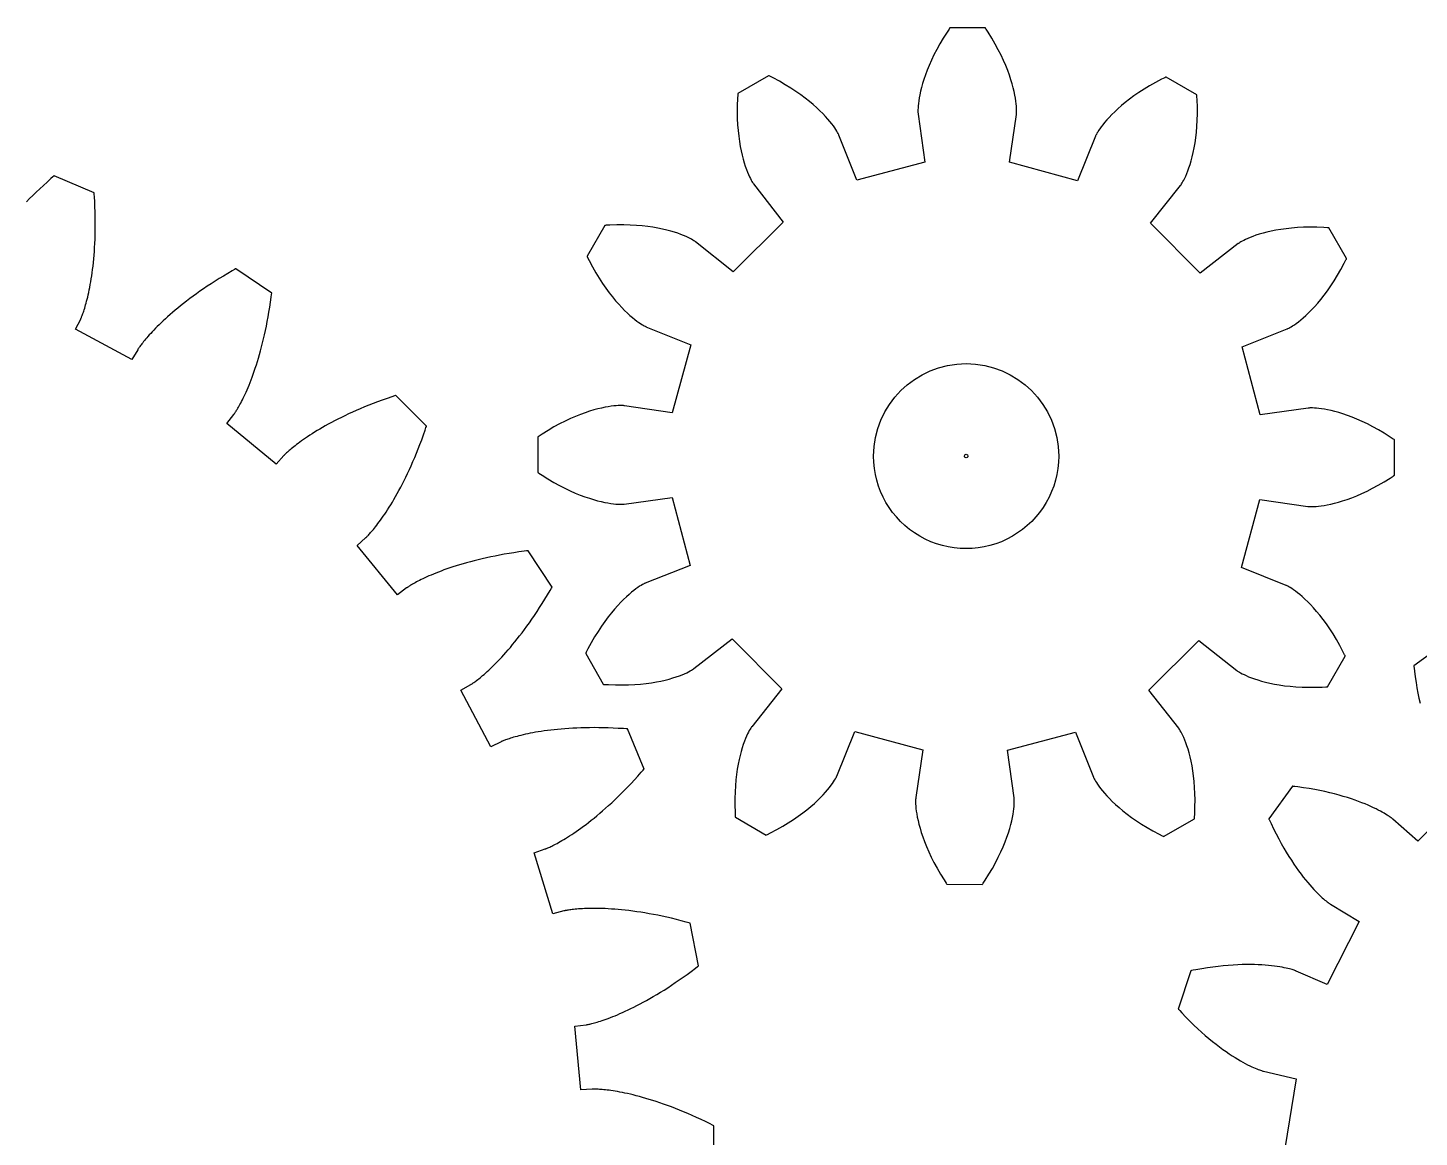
# Model space of a CAD drawing. Extents: x 1 to 210, y 26 to 294.
# Drawn here: x 76.5 to 151.6, y 233.9 to 293.8 of the extents above; entities that cross this region are included whole.
import ezdxf

# ---------------------------------------------------------------- set-up
doc = ezdxf.new("R2010")
doc.units = 0
for name, color, linetype in [('center', 7, 'CONTINUOUS'), ('circles', 7, 'CONTINUOUS'), ('gears', 7, 'CONTINUOUS')]:
    doc.layers.add(name, color=color, linetype=linetype)

msp = doc.modelspace()

# ---------------------------------------------------------------- linework, layer by layer
at = {"layer": 'center', "color": 7}
msp.add_lwpolyline([(127.269705, 270.659241)], close=True, dxfattribs=at)
for points in [[(127.077395, 270.659241), (127.077395, 270.712346), (127.120445, 270.755396), (127.17355, 270.755396)], [(127.125472, 270.575968), (127.095722, 270.593144), (127.077395, 270.624888), (127.077395, 270.659241)], [(127.221628, 270.575968), (127.191877, 270.558791), (127.155223, 270.558791), (127.125472, 270.575968)], [(127.17355, 270.755396), (127.226655, 270.755396), (127.269705, 270.712346), (127.269705, 270.659241)], [(127.269705, 270.659241), (127.269705, 270.624888), (127.251378, 270.593144), (127.221628, 270.575968)]]:
    msp.add_open_spline(points, degree=3, dxfattribs=at)
at = {"layer": 'circles', "color": 7}
msp.add_lwpolyline([(132.17398, 270.659134)], close=True, dxfattribs=at)
for points in [[(122.17398, 270.659134), (122.17398, 273.420558), (124.412556, 275.659134), (127.17398, 275.659134)], [(127.17398, 275.659134), (129.935404, 275.659134), (132.17398, 273.420558), (132.17398, 270.659134)], [(124.67398, 266.329007), (123.126975, 267.222171), (122.17398, 268.872806), (122.17398, 270.659134)], [(132.17398, 270.659134), (132.17398, 268.872806), (131.220985, 267.222171), (129.67398, 266.329007)], [(129.67398, 266.329007), (128.126975, 265.435843), (126.220985, 265.435843), (124.67398, 266.329007)]]:
    msp.add_open_spline(points, degree=3, dxfattribs=at)
at = {"layer": 'gears', "color": 1}
msp.add_lwpolyline([(117.21366, 258.085237), (115.59336, 256.039782), (115.58276, 256.026082), (115.56336, 255.999242), (115.53676, 255.958002), (115.50296, 255.902942), (115.46296, 255.833012), (115.41736, 255.748272), (115.36736, 255.648109), (115.31356, 255.532092), (115.25696, 255.400221), (115.19846, 255.251972), (115.13906, 255.087252), (115.07926, 254.905949), (115.02056, 254.707752), (114.96346, 254.492713), (114.90896, 254.260763), (114.85816, 254.011908), (114.81186, 253.746156), (114.77096, 253.463422), (114.73666, 253.164028), (114.70966, 252.848055), (114.69106, 252.515644), (114.68206, 252.167152), (114.6828, 251.802698), (114.6948, 251.422598), (114.7051, 251.226789), (114.7081, 251.177209), (114.7101, 251.152439), (114.7101, 251.149439), (114.71041, 251.14919), (116.36772, 250.1847), (116.36811, 250.184557), (116.37111, 250.186157), (116.39361, 250.196827), (116.43831, 250.218647), (116.61359, 250.306287), (116.94993, 250.483724), (117.26719, 250.663099), (117.5657, 250.843497), (117.84538, 251.023955), (118.10688, 251.203462), (118.35015, 251.381204), (118.5758, 251.556363), (118.78402, 251.727777), (118.97528, 251.895075), (119.15, 252.056912), (119.30881, 252.212786), (119.45198, 252.361806), (119.58023, 252.503247), (119.69436, 252.636085), (119.79436, 252.760256), (119.88076, 252.874931), (119.95506, 252.978967), (120.01746, 253.071967), (120.06876, 253.153367), (120.10966, 253.222617), (120.14096, 253.279347), (120.16326, 253.322737), (120.17746, 253.352827), (120.18446, 253.368617), (121.16249, 255.787828), (124.83485, 254.79025), (124.45444, 252.208682), (124.45244, 252.191372), (124.44944, 252.158302), (124.44644, 252.109472), (124.44444, 252.044842), (124.44468, 251.964322), (124.44768, 251.868032), (124.45468, 251.75617), (124.46608, 251.628956), (124.48308, 251.48638), (124.50658, 251.328729), (124.53728, 251.156383), (124.57638, 250.969462), (124.62438, 250.768417), (124.68238, 250.553662), (124.75128, 250.325565), (124.83168, 250.084678), (124.92448, 249.831283), (125.03056, 249.566162), (125.15048, 249.289739), (125.28513, 249.002497), (125.43523, 248.705373), (125.6013, 248.398804), (125.7842, 248.083633), (125.98451, 247.760412), (126.09135, 247.595953), (126.11885, 247.554583), (126.13265, 247.533853), (126.13465, 247.531253), (126.13513, 247.531211), (128.05266, 247.524611), (128.05303, 247.524656), (128.05503, 247.527356), (128.06893, 247.547916), (128.09673, 247.589026), (128.2048, 247.752687), (128.40734, 248.074419), (128.59232, 248.388454), (128.76068, 248.693885), (128.91272, 248.989976), (129.04929, 249.276207), (129.17109, 249.551854), (129.27892, 249.816299), (129.37342, 250.068977), (129.45552, 250.309435), (129.52592, 250.537047), (129.58562, 250.751391), (129.63512, 250.952034), (129.67542, 251.138653), (129.70732, 251.310854), (129.73192, 251.46825), (129.74992, 251.610768), (129.76212, 251.738012), (129.77012, 251.84973), (129.77412, 251.94594), (129.77485, 252.02636), (129.77385, 252.09112), (129.77185, 252.13998), (129.76885, 252.17304), (129.76685, 252.19023), (129.40423, 254.774425), (133.08346, 255.746676), (134.04473, 253.320806), (134.05173, 253.304846), (134.06573, 253.274816), (134.08783, 253.231166), (134.11873, 253.174306), (134.15913, 253.104816), (134.20983, 253.023006), (134.27163, 252.929506), (134.34513, 252.825021), (134.43113, 252.710127), (134.53023, 252.585355), (134.64315, 252.451354), (134.77039, 252.309042), (134.91248, 252.159028), (135.07016, 252.002059), (135.24391, 251.838972), (135.43403, 251.670543), (135.64112, 251.497561), (135.86539, 251.320918), (136.1075, 251.141448), (136.36773, 250.960119), (136.64625, 250.777801), (136.94341, 250.595393), (137.25943, 250.41375), (137.59452, 250.234045), (137.76926, 250.145075), (137.81366, 250.123035), (137.83596, 250.111975), (137.83896, 250.110575), (137.83932, 250.1108), (139.50325, 251.063839), (139.5036, 251.064071), (139.5038, 251.067371), (139.5058, 251.092121), (139.5088, 251.141691), (139.5204, 251.337401), (139.535, 251.717382), (139.538, 252.081832), (139.531, 252.430386), (139.5146, 252.762984), (139.4898, 253.07916), (139.4576, 253.378754), (139.4188, 253.661656), (139.3743, 253.927801), (139.3252, 254.177021), (139.2724, 254.409344), (139.2167, 254.624753), (139.1592, 254.823196), (139.1008, 255.004954), (139.0424, 255.170052), (138.985, 255.31868), (138.9293, 255.451031), (138.8764, 255.567402), (138.827, 255.667987), (138.7822, 255.753127), (138.7425, 255.823187), (138.7091, 255.878667), (138.6827, 255.919647), (138.6638, 255.947037), (138.6536, 255.961067), (137.04743, 258.017663), (139.74755, 260.699319), (141.793, 259.079017), (141.807, 259.068797), (141.8341, 259.049857), (141.8752, 259.023027), (141.9302, 258.989227), (142.0001, 258.949217), (142.0849, 258.903637), (142.18505, 258.853667), (142.30109, 258.799887), (142.433, 258.743327), (142.58124, 258.684807), (142.74596, 258.625377), (142.92729, 258.565607), (143.12547, 258.506847), (143.34049, 258.449767), (143.57244, 258.395307), (143.8213, 258.344497), (144.08705, 258.298197), (144.36978, 258.257347), (144.66918, 258.223047), (144.98515, 258.196027), (145.31756, 258.177417), (145.66606, 258.168017), (146.03051, 258.168756), (146.4106, 258.180726), (146.60642, 258.191006), (146.65592, 258.194106), (146.68062, 258.195806), (146.68362, 258.196155), (146.68387, 258.196461), (147.64836, 259.853771), (147.6485, 259.854164), (147.6475, 259.857064), (147.6367, 259.879414), (147.6148, 259.924074), (147.5272, 260.099331), (147.34975, 260.435667), (147.17038, 260.752935), (146.98999, 261.051441), (146.80951, 261.331108), (146.63002, 261.59262), (146.45226, 261.835873), (146.27711, 262.061531), (146.10568, 262.269729), (145.93838, 262.46099), (145.77657, 262.635752), (145.62067, 262.794517), (145.47166, 262.937703), (145.33022, 263.065944), (145.19705, 263.179708), (145.07295, 263.27976), (144.95853, 263.36649), (144.85452, 263.44078), (144.76152, 263.50317), (144.68012, 263.55449), (144.61082, 263.59536), (144.55412, 263.62661), (144.51072, 263.64897), (144.48072, 263.66325), (144.46482, 263.67025), (142.04561, 264.64827), (143.04319, 268.320631), (145.62475, 267.940216), (145.64195, 267.938216), (145.67505, 267.935416), (145.72385, 267.932716), (145.78845, 267.931016), (145.86895, 267.931232), (145.96525, 267.934232), (146.07711, 267.940932), (146.20433, 267.952382), (146.34694, 267.969362), (146.50459, 267.992832), (146.67695, 268.023552), (146.86386, 268.062652), (147.0649, 268.110642), (147.27966, 268.168692), (147.50776, 268.237612), (147.74865, 268.318002), (148.00203, 268.410772), (148.26716, 268.516855), (148.54358, 268.63678), (148.83083, 268.771416), (149.12795, 268.921518), (149.43452, 269.087596), (149.74969, 269.270495), (150.07291, 269.470806), (150.23734, 269.577671), (150.27874, 269.605151), (150.29974, 269.618681), (150.30174, 269.620381), (150.30178, 269.620855), (150.30878, 271.538384), (150.30873, 271.538758), (150.30573, 271.540458), (150.28523, 271.554328), (150.24403, 271.582068), (150.08036, 271.690125), (149.75863, 271.892661), (149.44459, 272.077639), (149.13916, 272.246002), (148.84306, 272.398027), (148.55686, 272.534625), (148.28122, 272.656439), (148.01679, 272.764301), (147.76409, 272.858821), (147.52366, 272.940931), (147.29607, 273.011341), (147.0817, 273.070951), (146.88103, 273.120381), (146.69441, 273.160701), (146.52224, 273.192621), (146.36485, 273.217211), (146.22235, 273.235251), (146.09513, 273.247431), (145.98344, 273.255031), (145.88724, 273.258631), (145.80684, 273.25939), (145.74204, 273.25819), (145.69314, 273.25579), (145.66004, 273.25329), (145.64284, 273.25139), (143.05864, 272.888768), (142.0864, 276.568009), (144.51226, 277.529274), (144.52786, 277.536574), (144.55786, 277.550634), (144.60156, 277.572714), (144.65846, 277.603584), (144.72796, 277.644064), (144.80976, 277.694714), (144.90326, 277.756524), (145.00772, 277.830054), (145.12263, 277.916064), (145.24737, 278.015214), (145.3814, 278.128103), (145.52369, 278.255376), (145.6737, 278.397468), (145.83064, 278.55516), (145.99365, 278.72898), (146.16178, 278.919356), (146.33499, 279.126251), (146.51164, 279.350519), (146.6911, 279.59265), (146.8724, 279.852902), (147.05472, 280.131409), (147.23712, 280.428594), (147.41877, 280.744591), (147.59848, 281.079685), (147.68748, 281.254438), (147.70958, 281.298888), (147.72088, 281.320998), (147.72188, 281.323798), (147.72166, 281.324147), (146.76862, 282.988085), (146.76838, 282.98844), (146.76538, 282.989049), (146.74058, 282.990749), (146.69098, 282.994249), (146.49527, 283.005829), (146.11528, 283.020429), (145.75084, 283.023729), (145.40228, 283.016629), (145.06968, 283.000279), (144.75351, 282.975479), (144.45392, 282.943269), (144.17101, 282.904439), (143.90486, 282.859919), (143.65564, 282.810769), (143.42332, 282.758019), (143.20791, 282.702339), (143.00947, 282.644859), (142.8277, 282.586489), (142.66259, 282.528089), (142.51396, 282.470649), (142.38159, 282.415009), (142.26521, 282.362059), (142.16462, 282.312639), (142.07942, 282.267859), (142.00932, 282.228209), (141.95382, 282.194869), (141.91282, 282.168439), (141.88572, 282.149419), (141.87162, 282.139319), (139.81503, 280.533145), (137.13337, 283.233255), (138.75367, 285.27871), (138.76427, 285.29241), (138.78367, 285.31925), (138.81027, 285.36049), (138.84407, 285.41555), (138.88407, 285.48548), (138.92967, 285.57022), (138.97967, 285.670383), (139.03347, 285.7864), (139.09007, 285.918271), (139.14857, 286.06652), (139.20797, 286.23124), (139.26777, 286.412543), (139.32647, 286.61074), (139.38357, 286.825779), (139.43807, 287.05773), (139.48887, 287.306585), (139.53517, 287.572336), (139.57607, 287.85507), (139.61037, 288.154464), (139.63737, 288.470437), (139.65597, 288.802848), (139.66497, 289.15134), (139.66423, 289.515794), (139.65223, 289.895894), (139.64193, 290.091703), (139.63893, 290.141283), (139.63693, 290.166053), (139.63693, 290.169053), (139.63662, 290.169302), (137.97931, 291.133792), (137.97892, 291.133935), (137.97592, 291.132335), (137.95342, 291.121665), (137.90872, 291.099845), (137.73344, 291.012205), (137.3971, 290.834768), (137.07984, 290.655393), (136.78133, 290.474995), (136.50165, 290.294537), (136.24015, 290.11503), (135.99688, 289.937288), (135.77123, 289.762129), (135.56301, 289.590715), (135.37175, 289.423417), (135.19703, 289.26158), (135.03822, 289.105706), (134.89505, 288.956686), (134.7668, 288.815245), (134.65267, 288.682407), (134.55267, 288.558236), (134.46627, 288.443561), (134.39197, 288.339525), (134.32957, 288.246525), (134.27827, 288.165125), (134.23737, 288.095875), (134.20607, 288.039145), (134.18377, 287.995755), (134.16957, 287.965665), (134.16257, 287.949875), (133.18454, 285.530664), (129.51218, 286.528242), (129.89259, 289.10981), (129.89459, 289.12712), (129.89759, 289.16019), (129.90059, 289.20902), (129.90259, 289.27365), (129.90235, 289.35417), (129.89935, 289.45045), (129.89235, 289.562312), (129.88095, 289.689526), (129.86395, 289.832102), (129.84045, 289.989753), (129.80975, 290.162099), (129.77065, 290.34902), (129.72265, 290.550065), (129.66465, 290.76482), (129.59575, 290.992917), (129.51535, 291.233804), (129.42255, 291.487199), (129.31647, 291.75232), (129.19655, 292.028743), (129.0619, 292.315985), (128.9118, 292.613109), (128.74573, 292.919678), (128.56283, 293.234849), (128.36252, 293.55807), (128.25568, 293.722529), (128.22818, 293.763899), (128.21438, 293.784629), (128.21238, 293.787229), (128.2119, 293.787271), (126.29437, 293.793871), (126.294, 293.793826), (126.292, 293.791126), (126.2781, 293.770566), (126.2503, 293.729456), (126.14223, 293.565795), (125.93969, 293.244063), (125.75471, 292.930028), (125.58635, 292.624597), (125.43431, 292.328506), (125.29774, 292.042275), (125.17594, 291.766628), (125.06811, 291.502183), (124.97361, 291.249505), (124.89151, 291.009047), (124.82111, 290.781435), (124.76141, 290.567091), (124.71191, 290.366448), (124.67161, 290.179829), (124.63971, 290.007628), (124.61511, 289.850232), (124.59711, 289.707714), (124.58501, 289.58047), (124.57701, 289.468752), (124.57301, 289.372542), (124.57228, 289.292122), (124.57328, 289.227362), (124.57528, 289.178502), (124.57828, 289.145442), (124.58028, 289.128262), (124.9429, 286.544067), (121.26366, 285.571817), (120.30239, 287.997687), (120.29539, 288.013647), (120.28139, 288.043677), (120.25929, 288.087327), (120.22839, 288.144187), (120.18799, 288.213677), (120.13729, 288.295487), (120.07549, 288.388987), (120.00199, 288.493472), (119.91599, 288.608366), (119.81689, 288.733138), (119.70398, 288.867139), (119.57673, 289.009451), (119.43465, 289.159473), (119.27697, 289.316441), (119.10322, 289.479529), (118.9131, 289.647957), (118.70601, 289.82094), (118.48174, 289.997583), (118.23963, 290.177053), (117.9794, 290.358382), (117.70088, 290.540699), (117.40372, 290.723108), (117.0877, 290.904751), (116.75261, 291.084456), (116.57787, 291.173426), (116.53347, 291.195466), (116.51117, 291.206526), (116.50817, 291.207926), (116.50781, 291.207701), (114.84388, 290.254661), (114.84353, 290.25443), (114.84333, 290.25113), (114.84133, 290.22638), (114.83833, 290.17681), (114.82673, 289.9811), (114.81213, 289.601118), (114.80913, 289.236669), (114.81613, 288.888115), (114.83243, 288.555517), (114.85723, 288.239341), (114.88943, 287.939747), (114.92823, 287.656844), (114.97273, 287.390701), (115.02183, 287.141481), (115.07463, 286.909156), (115.13033, 286.693747), (115.18783, 286.495305), (115.24623, 286.313546), (115.30463, 286.148449), (115.36203, 285.999821), (115.41773, 285.86747), (115.47073, 285.751098), (115.52013, 285.650514), (115.56493, 285.565374), (115.60463, 285.495314), (115.63803, 285.439834), (115.66443, 285.398854), (115.68333, 285.371464), (115.69353, 285.357434), (117.2997, 283.300837), (114.59958, 280.619182), (112.55413, 282.239483), (112.54013, 282.249773), (112.51303, 282.268713), (112.47193, 282.295543), (112.41693, 282.329343), (112.34703, 282.369353), (112.26223, 282.414933), (112.16208, 282.464903), (112.04603, 282.518683), (111.91413, 282.575243), (111.76589, 282.633763), (111.60117, 282.693193), (111.41983, 282.752963), (111.22165, 282.811723), (111.00663, 282.868803), (110.77468, 282.923263), (110.52583, 282.974073), (110.26008, 283.020373), (109.97734, 283.061223), (109.67795, 283.095523), (109.36198, 283.122543), (109.02956, 283.141143), (108.68107, 283.150543), (108.31662, 283.149803), (107.93652, 283.137833), (107.7407, 283.127553), (107.6912, 283.124453), (107.6664, 283.122753), (107.6634, 283.122404), (107.66314, 283.122098), (106.69865, 281.464788), (106.69851, 281.464395), (106.69951, 281.461495), (106.71031, 281.439145), (106.73221, 281.394485), (106.81991, 281.219228), (106.99735, 280.882892), (107.17672, 280.565624), (107.35712, 280.267119), (107.53759, 279.987451), (107.71709, 279.725939), (107.89484, 279.482686), (108.06999, 279.257028), (108.24143, 279.04883), (108.40873, 278.857569), (108.57053, 278.682807), (108.72643, 278.524042), (108.87545, 278.380857), (109.01689, 278.252615), (109.15006, 278.138851), (109.27416, 278.038799), (109.38857, 277.952069), (109.49258, 277.877779), (109.58558, 277.815389), (109.66698, 277.764069), (109.73628, 277.723199), (109.79298, 277.691949), (109.83638, 277.669589), (109.86638, 277.655309), (109.88228, 277.648309), (112.30149, 276.670289), (111.30391, 272.997928), (108.72234, 273.378343), (108.70514, 273.380343), (108.67204, 273.383143), (108.62324, 273.385843), (108.55864, 273.387543), (108.47814, 273.387327), (108.38184, 273.384327), (108.26998, 273.377627), (108.14277, 273.366177), (108.00015, 273.349197), (107.8425, 273.325727), (107.67015, 273.295007), (107.48324, 273.255907), (107.28219, 273.207917), (107.06743, 273.149857), (106.83934, 273.080937), (106.59845, 273.000547), (106.34506, 272.907777), (106.07993, 272.801694), (105.80351, 272.68177), (105.51627, 272.547133), (105.21914, 272.397031), (104.91257, 272.230953), (104.59741, 272.048054), (104.27419, 271.847743), (104.10975, 271.740879), (104.06835, 271.713399), (104.04735, 271.699869), (104.04535, 271.698169), (104.04531, 271.697694), (104.03831, 269.780165), (104.03835, 269.779791), (104.04135, 269.778091), (104.06185, 269.764221), (104.10305, 269.736481), (104.26673, 269.628424), (104.58845, 269.425888), (104.9025, 269.24091), (105.20793, 269.072547), (105.50403, 268.920523), (105.79023, 268.783932), (106.06588, 268.662118), (106.3303, 268.554256), (106.58299, 268.459726), (106.82343, 268.377616), (107.05101, 268.307206), (107.26538, 268.247596), (107.46605, 268.198166), (107.65267, 268.157836), (107.82484, 268.125926), (107.98222, 268.101336), (108.12473, 268.083296), (108.25195, 268.071116), (108.36364, 268.063516), (108.45984, 268.059916), (108.54024, 268.059157), (108.60504, 268.060357), (108.65394, 268.062757), (108.68704, 268.065257), (108.70424, 268.067157), (111.28843, 268.429778), (112.26068, 264.750538), (109.83482, 263.789272), (109.81922, 263.781972), (109.78922, 263.767912), (109.74552, 263.745832), (109.68862, 263.714962), (109.61912, 263.674482), (109.53732, 263.623832), (109.44382, 263.562022), (109.33936, 263.488492), (109.22445, 263.402482), (109.09971, 263.303332), (108.96568, 263.190443), (108.82339, 263.06317), (108.67338, 262.921079), (108.51644, 262.763386), (108.35343, 262.589567), (108.1853, 262.399191), (108.01209, 262.192296), (107.83544, 261.968028), (107.65598, 261.725896), (107.47468, 261.465644), (107.29236, 261.187138), (107.10996, 260.889952), (106.92831, 260.573956), (106.7486, 260.238861), (106.6596, 260.064109), (106.6375, 260.019659), (106.6262, 259.997549), (106.6252, 259.994749), (106.62543, 259.994401), (107.57847, 258.330463), (107.5787, 258.330108), (107.5817, 258.329498), (107.6064, 258.327798), (107.656, 258.324298), (107.85171, 258.312718), (108.23169, 258.298118), (108.59614, 258.294818), (108.9447, 258.301918), (109.2773, 258.318268), (109.59347, 258.343068), (109.89306, 258.375278), (110.17597, 258.414108), (110.44211, 258.458628), (110.69133, 258.507778), (110.92366, 258.560528), (111.13907, 258.616208), (111.33751, 258.673688), (111.51928, 258.732048), (111.68438, 258.790448), (111.83302, 258.847888), (111.96539, 258.903528), (112.08177, 258.956478), (112.18236, 259.005898), (112.26756, 259.050668), (112.33766, 259.090318), (112.39316, 259.123658), (112.43416, 259.150088), (112.46126, 259.169108), (112.47536, 259.179208), (114.53195, 260.785383)], close=True, dxfattribs=at)
for points in [[(113.54516, 232.135858), (113.55216, 234.485508), (113.55173, 234.485719), (113.54973, 234.486719), (113.54573, 234.488619), (113.48193, 234.520729), (113.35512, 234.583819), (113.10467, 234.705844), (112.85825, 234.822718), (112.61577, 234.934373), (112.37773, 235.040964), (112.14378, 235.142578), (111.91426, 235.239418), (111.68907, 235.331428), (111.46854, 235.418788), (111.2526, 235.501618), (111.0412, 235.580038), (110.83456, 235.654178), (110.63278, 235.724108), (110.43576, 235.790048), (110.24372, 235.851848), (110.05669, 235.909978), (109.87465, 235.964248), (109.69773, 236.014918), (109.52607, 236.062048), (109.35952, 236.105868), (109.19838, 236.146388), (109.04241, 236.183788), (108.89183, 236.218188), (108.74665, 236.249598), (108.60695, 236.278368), (108.47282, 236.304388), (108.34422, 236.327948), (108.22117, 236.349048), (108.1037, 236.367878), (107.99194, 236.384508), (107.88585, 236.399228), (107.78546, 236.412068), (107.69086, 236.423038), (107.60186, 236.432338), (107.51886, 236.440038), (107.44156, 236.446438), (107.37016, 236.451538), (107.30466, 236.455538), (107.24496, 236.458438), (107.19116, 236.460538), (107.14316, 236.461838), (107.10126, 236.462535), (107.06526, 236.462813), (107.03516, 236.462624), (107.01076, 236.462263), (106.99256, 236.461828), (106.98016, 236.461382), (106.36161, 236.424072), (106.03278, 239.859473), (106.64719, 239.940223), (106.65959, 239.942123), (106.67769, 239.945123), (106.70149, 239.949423), (106.73119, 239.954923), (106.76659, 239.962023), (106.80769, 239.970823), (106.85439, 239.981133), (106.90689, 239.993393), (106.96499, 240.007643), (107.02859, 240.023993), (107.09769, 240.042643), (107.17239, 240.063573), (107.25229, 240.086953), (107.33779, 240.112913), (107.42869, 240.141683), (107.52469, 240.173253), (107.62605, 240.207753), (107.73268, 240.245293), (107.84446, 240.286103), (107.96126, 240.330113), (108.08307, 240.377623), (108.20988, 240.428633), (108.34156, 240.483373), (108.47813, 240.541833), (108.61938, 240.604073), (108.76538, 240.670273), (108.9161, 240.740723), (109.07122, 240.815233), (109.23091, 240.894223), (109.39497, 240.977553), (109.56333, 241.065363), (109.73604, 241.157813), (109.9129, 241.254953), (110.0938, 241.357018), (110.27862, 241.46394), (110.46741, 241.575898), (110.66009, 241.69301), (110.8565, 241.815321), (111.05644, 241.942882), (111.26008, 242.075938), (111.46707, 242.214587), (111.67747, 242.358713), (111.89103, 242.508482), (112.10779, 242.664071), (112.3277, 242.825597), (112.55051, 242.992928), (112.66298, 243.078878), (112.71948, 243.122498), (112.72248, 243.125098), (112.72448, 243.126398), (112.72476, 243.12671), (112.27284, 245.432413), (112.27243, 245.432623), (112.27043, 245.433199), (112.26643, 245.434299), (112.19773, 245.453319), (112.06098, 245.490499), (111.79147, 245.561369), (111.52696, 245.627789), (111.26745, 245.690069), (111.0131, 245.748149), (110.76386, 245.802149), (110.51989, 245.852309), (110.28118, 245.898639), (110.04778, 245.941319), (109.81974, 245.980529), (109.59715, 246.016149), (109.38, 246.048649), (109.16846, 246.077809), (108.96242, 246.104049), (108.76196, 246.127229), (108.56723, 246.147619), (108.37811, 246.165439), (108.19477, 246.180589), (108.01717, 246.193269), (107.84526, 246.203779), (107.67916, 246.212079), (107.519, 246.218279), (107.3646, 246.222479), (107.21615, 246.225179), (107.07351, 246.225995), (106.9368, 246.22553), (106.80607, 246.22343), (106.68132, 246.22023), (106.56245, 246.21583), (106.44952, 246.21043), (106.34263, 246.20403), (106.24176, 246.19703), (106.14676, 246.18933), (106.05776, 246.18103), (105.97476, 246.17263), (105.89766, 246.16373), (105.82656, 246.15483), (105.76156, 246.14603), (105.70246, 246.13733), (105.64926, 246.12893), (105.60196, 246.12083), (105.56066, 246.11323), (105.52526, 246.10643), (105.49566, 246.10053), (105.47186, 246.09533), (105.45406, 246.09123), (105.44196, 246.08843), (104.84248, 245.931225), (103.84997, 249.236528), (104.43676, 249.435589), (104.44836, 249.439689), (104.46546, 249.446289), (104.48816, 249.455089), (104.51616, 249.466299), (104.54946, 249.480209), (104.58806, 249.496679), (104.63186, 249.516009), (104.68096, 249.538379), (104.73506, 249.563659), (104.79426, 249.592139), (104.85846, 249.623819), (104.92756, 249.658939), (105.00156, 249.697489), (105.08026, 249.739709), (105.16376, 249.785579), (105.25196, 249.835229), (105.34466, 249.888819), (105.44176, 249.946539), (105.54348, 250.008259), (105.64942, 250.074259), (105.75973, 250.144609), (105.87405, 250.219409), (105.99258, 250.298789), (106.11506, 250.382729), (106.24153, 250.471409), (106.37179, 250.564879), (106.5058, 250.663259), (106.64347, 250.766657), (106.78474, 250.875189), (106.92927, 250.988952), (107.07733, 251.107965), (107.22875, 251.232274), (107.38311, 251.362093), (107.54069, 251.497438), (107.70113, 251.638407), (107.86456, 251.785065), (108.0306, 251.937511), (108.19926, 252.095742), (108.37059, 252.259941), (108.54428, 252.430091), (108.72022, 252.606419), (108.89846, 252.788811), (109.07876, 252.97743), (109.26105, 253.172391), (109.44522, 253.373629), (109.63109, 253.581191), (109.72469, 253.687524), (109.77159, 253.741174), (109.77459, 253.744574), (109.77559, 253.746374), (109.77587, 253.746687), (108.88278, 255.919921), (108.88224, 255.920066), (108.88024, 255.920165), (108.87624, 255.920477), (108.80504, 255.925777), (108.66382, 255.935477), (108.38567, 255.952497), (108.11328, 255.966147), (107.84662, 255.976517), (107.58575, 255.983917), (107.33076, 255.988317), (107.08168, 255.989817), (106.83846, 255.988717), (106.60125, 255.985017), (106.37005, 255.978917), (106.14475, 255.970517), (105.92544, 255.959917), (105.71229, 255.947377), (105.50507, 255.932757), (105.304, 255.916497), (105.10895, 255.898517), (104.91999, 255.879007), (104.73714, 255.858137), (104.56054, 255.835977), (104.38987, 255.812817), (104.22537, 255.788487), (104.06696, 255.763387), (103.91483, 255.737477), (103.76865, 255.711037), (103.62855, 255.684127), (103.49463, 255.656817), (103.36688, 255.629397), (103.24508, 255.601737), (103.12943, 255.574277), (103.0197, 255.546867), (102.91617, 255.519827), (102.81857, 255.493137), (102.72687, 255.467097), (102.64137, 255.441727), (102.56157, 255.417117), (102.48777, 255.393447), (102.41987, 255.370897), (102.35777, 255.349477), (102.30137, 255.329457), (102.25087, 255.310747), (102.20607, 255.293727), (102.16707, 255.278237), (102.13367, 255.264747), (102.10587, 255.253007), (102.08357, 255.243407), (102.06677, 255.236007), (102.05537, 255.230807), (101.49814, 254.959602), (99.87983, 258.007744), (100.41651, 258.317491), (100.42711, 258.323991), (100.44271, 258.333791), (100.46311, 258.346811), (100.48841, 258.363371), (100.51841, 258.383411), (100.55311, 258.407121), (100.59221, 258.434591), (100.63591, 258.466061), (100.68411, 258.501361), (100.73661, 258.540831), (100.79341, 258.584581), (100.85441, 258.632431), (100.91941, 258.684731), (100.98831, 258.741481), (101.06131, 258.802671), (101.13811, 258.868651), (101.21851, 258.939291), (101.30261, 259.014841), (101.39031, 259.095331), (101.48131, 259.180641), (101.57571, 259.271151), (101.67341, 259.366771), (101.77411, 259.467787), (101.87784, 259.573901), (101.98462, 259.68559), (102.09409, 259.802656), (102.20626, 259.925394), (102.32117, 260.053689), (102.43847, 260.187639), (102.55821, 260.327424), (102.68015, 260.472912), (102.80422, 260.624513), (102.93043, 260.781931), (103.05854, 260.94533), (103.18841, 261.114939), (103.32012, 261.290642), (103.45328, 261.472538), (103.58786, 261.66074), (103.72372, 261.855184), (103.86091, 262.05605), (103.99921, 262.263203), (104.13831, 262.476924), (104.27844, 262.697048), (104.41918, 262.923787), (104.56043, 263.157076), (104.70229, 263.396981), (104.77329, 263.519518), (104.80889, 263.581258), (104.81089, 263.585058), (104.81189, 263.587158), (104.81211, 263.587585), (103.51218, 265.544755), (103.5117, 265.544787), (103.5097, 265.544522), (103.5057, 265.543951), (103.4349, 265.535151), (103.29449, 265.517231), (103.01842, 265.479551), (102.74857, 265.439811), (102.48502, 265.397891), (102.22779, 265.354271), (101.97684, 265.308771), (101.73227, 265.261761), (101.49394, 265.213171), (101.26198, 265.163351), (101.03626, 265.112251), (100.817, 265.059991), (100.60408, 265.006811), (100.39736, 264.952931), (100.19699, 264.898131), (100.00292, 264.842991), (99.815163, 264.787211), (99.633703, 264.731391), (99.458429, 264.675181), (99.289429, 264.618931), (99.126699, 264.562941), (98.970022, 264.507061), (98.819602, 264.451451), (98.675362, 264.396501), (98.537142, 264.341971), (98.405155, 264.288281), (98.279115, 264.235421), (98.159115, 264.183461), (98.045035, 264.132621), (97.936915, 264.083081), (97.834775, 264.034851), (97.738375, 263.988091), (97.647875, 263.942931), (97.563075, 263.899531), (97.483975, 263.857891), (97.410475, 263.818241), (97.342675, 263.780651), (97.280475, 263.745231), (97.223875, 263.712101), (97.172575, 263.681421), (97.126675, 263.653261), (97.086075, 263.627841), (97.050775, 263.605051), (97.020675, 263.585231), (96.995575, 263.568321), (96.975575, 263.554511), (96.960575, 263.544011), (96.950575, 263.536711), (96.456935, 263.162145), (94.275074, 265.835876), (94.741024, 266.244411), (94.750224, 266.252711), (94.763584, 266.265301), (94.781074, 266.282111), (94.802634, 266.303251), (94.828194, 266.328841), (94.857454, 266.358861), (94.890654, 266.393441), (94.927364, 266.432791), (94.967764, 266.476871), (95.011604, 266.525841), (95.058704, 266.579741), (95.109184, 266.638641), (95.162744, 266.702531), (95.219364, 266.771701), (95.278934, 266.846081), (95.341334, 266.925611), (95.406334, 267.010631), (95.474234, 267.101091), (95.544434, 267.197031), (95.617034, 267.29862), (95.692034, 267.405863), (95.769134, 267.518628), (95.848234, 267.637261), (95.929334, 267.761758), (96.012234, 267.892055), (96.096734, 268.028316), (96.182934, 268.170425), (96.270534, 268.318727), (96.359434, 268.473087), (96.449634, 268.633394), (96.540734, 268.800038), (96.633034, 268.972857), (96.726034, 269.151881), (96.819834, 269.337177), (96.914034, 269.528841), (97.008934, 269.726825), (97.104034, 269.931226), (97.199334, 270.141978), (97.294734, 270.359196), (97.390034, 270.582927), (97.485234, 270.813172), (97.580034, 271.049913), (97.674434, 271.293152), (97.768334, 271.542935), (97.861434, 271.79931), (97.953634, 272.062329), (97.999434, 272.196281), (98.022134, 272.263891), (98.024134, 272.268191), (98.024784, 272.270291), (98.024924, 272.270833), (96.368203, 273.936811), (96.367683, 273.936661), (96.365683, 273.936063), (96.361683, 273.934563), (96.293983, 273.912153), (96.159873, 273.867173), (95.896273, 273.776353), (95.639422, 273.684693), (95.389142, 273.592243), (95.145293, 273.499223), (94.908172, 273.405653), (94.677356, 273.311753), (94.45307, 273.217653), (94.235365, 273.123533), (94.024058, 273.029433), (93.819151, 272.935363), (93.62056, 272.841733), (93.428465, 272.748483), (93.242619, 272.655783), (93.062957, 272.563743), (92.889708, 272.472503), (92.722625, 272.382223), (92.561707, 272.292913), (92.406937, 272.204853), (92.258135, 272.118093), (92.11553, 272.032783), (91.978826, 271.948883), (91.84812, 271.866763), (91.723118, 271.786403), (91.604048, 271.707943), (91.490844, 271.631493), (91.383259, 271.557213), (91.281291, 271.485103), (91.185001, 271.415343), (91.094121, 271.348103), (91.008771, 271.283443), (90.928721, 271.221533), (90.854131, 271.162323), (90.784711, 271.106093), (90.720371, 271.052943), (90.661201, 271.002773), (90.607091, 270.955983), (90.558011, 270.912393), (90.513641, 270.872283), (90.474101, 270.835723), (90.439321, 270.802833), (90.409111, 270.773653), (90.383421, 270.748303), (90.362171, 270.726883), (90.345191, 270.709453), (90.332521, 270.696193), (90.324121, 270.687093), (89.912973, 270.223271), (87.251356, 272.420019), (87.628785, 272.911583), (87.636085, 272.921623), (87.646695, 272.936603), (87.660565, 272.956513), (87.677695, 272.981363), (87.697655, 273.011353), (87.720575, 273.046563), (87.746255, 273.087033), (87.774705, 273.132763), (87.805675, 273.183923), (87.839055, 273.240443), (87.874765, 273.302433), (87.912755, 273.370013), (87.952835, 273.443233), (87.994895, 273.522013), (88.038805, 273.606603), (88.084445, 273.696923), (88.131815, 273.792973), (88.180555, 273.894859), (88.230725, 274.002756), (88.282145, 274.116417), (88.334735, 274.236253), (88.388335, 274.362017), (88.442765, 274.493757), (88.497965, 274.631587), (88.553925, 274.775509), (88.610285, 274.925619), (88.667045, 275.081916), (88.724025, 275.24445), (88.781105, 275.413153), (88.838305, 275.588028), (88.895245, 275.769168), (88.951975, 275.956757), (89.008225, 276.15048), (89.064035, 276.350521), (89.119115, 276.556858), (89.173465, 276.769494), (89.227015, 276.988542), (89.279355, 277.213918), (89.330485, 277.445624), (89.380295, 277.683593), (89.428715, 277.927939), (89.475645, 278.178596), (89.520705, 278.435662), (89.564025, 278.698906), (89.605305, 278.968608), (89.644445, 279.244405), (89.663215, 279.384745), (89.672315, 279.455525), (89.672937, 279.460025), (89.673226, 279.462225), (89.673256, 279.462702), (87.723258, 280.773475), (87.722848, 280.773391), (87.720948, 280.772291), (87.717048, 280.770091), (87.655018, 280.734921), (87.532207, 280.664531), (87.291423, 280.524103), (87.057315, 280.384015), (86.829868, 280.24456), (86.6089, 280.105789), (86.394524, 279.967766), (86.186495, 279.830656), (85.984861, 279.694638), (85.789736, 279.559778), (85.60076, 279.426176), (85.418095, 279.294075), (85.241741, 279.163477), (85.071453, 279.034544), (84.907227, 278.907279), (84.749165, 278.782038), (84.596967, 278.658809), (84.450636, 278.537588), (84.310335, 278.418625), (84.175635, 278.302128), (84.046669, 278.18787), (83.923401, 278.076441), (83.805736, 277.967481), (83.693407, 277.861446), (83.586664, 277.758176), (83.485129, 277.65806), (83.389049, 277.56093), (83.297989, 277.46701), (83.211999, 277.37647), (83.131089, 277.28932), (83.055179, 277.20567), (82.984089, 277.12556), (82.917699, 277.04923), (82.856009, 276.97668), (82.798889, 276.90784), (82.746269, 276.84312), (82.698029, 276.78245), (82.654099, 276.72595), (82.614309, 276.67367), (82.578699, 276.62579), (82.547049, 276.58218), (82.519329, 276.54313), (82.495429, 276.50858), (82.475109, 276.47868), (82.458469, 276.4535), (82.445349, 276.4331), (82.435449, 276.41763), (82.429049, 276.40705), (82.116269, 275.871989), (79.077247, 277.50724), (79.351513, 278.063), (79.356613, 278.07421), (79.364213, 278.09096), (79.374013, 278.11323), (79.385813, 278.14096), (79.399583, 278.17426), (79.415213, 278.21336), (79.432523, 278.25802), (79.451453, 278.30834), (79.471863, 278.36456), (79.493653, 278.42661), (79.516583, 278.49436), (79.540633, 278.56811), (79.565643, 278.6476), (79.591523, 278.73325), (79.618083, 278.82463), (79.645213, 278.92214), (79.672883, 279.025613), (79.700903, 279.135092), (79.729103, 279.250628), (79.757283, 279.372268), (79.785523, 279.499897), (79.813573, 279.633679), (79.841323, 279.773547), (79.868593, 279.91955), (79.895253, 280.071622), (79.921253, 280.229877), (79.946353, 280.394184), (79.970613, 280.564722), (79.993683, 280.741294), (80.015613, 280.924081), (80.036123, 281.112768), (80.055133, 281.307767), (80.072653, 281.508783), (80.088223, 281.715844), (80.102073, 281.928972), (80.113813, 282.148194), (80.123513, 282.373395), (80.130913, 282.604627), (80.135913, 282.841937), (80.138413, 283.084963), (80.138251, 283.334115), (80.135251, 283.589138), (80.129451, 283.849983), (80.120451, 284.116624), (80.108341, 284.389127), (80.093041, 284.667425), (80.084041, 284.808718), (80.079141, 284.879958), (80.078876, 284.884358), (80.078686, 284.886558), (80.078537, 284.887082), (77.910451, 285.792255), (77.909992, 285.791991), (77.908292, 285.790491), (77.904992, 285.787491), (77.850942, 285.740881), (77.744238, 285.647861), (77.53555, 285.463178), (77.333337, 285.280244), (77.137417, 285.099109), (76.947791, 284.919771), (76.764376, 284.742643), (76.587121, 284.56754), (76.415943, 284.394875)], [(153.11486, 260.603327), (151.35171, 259.329767), (151.35148, 259.329577), (151.3515, 259.328897), (151.35169, 259.327897), (151.3523, 259.322897), (151.3533, 259.312697), (151.3553, 259.292197), (151.3643, 259.210797), (151.3837, 259.049897), (151.4257, 258.735577), (151.4717, 258.431357), (151.5213, 258.137327), (151.5745, 257.853437), (151.6305, 257.579947), (151.6894, 257.316577)], [(154.28472, 252.545407), (151.57555, 249.851157), (150.21535, 251.050867), (150.20455, 251.059867), (150.18605, 251.074667), (150.15995, 251.095067), (150.12585, 251.120667), (150.08365, 251.151167), (150.03325, 251.186467), (149.97425, 251.226067), (149.90675, 251.269867), (149.83035, 251.317467), (149.74505, 251.368467), (149.65065, 251.422767), (149.54708, 251.479967), (149.43408, 251.539867), (149.31164, 251.602067), (149.17968, 251.666167), (149.03798, 251.731967), (148.88664, 251.798967), (148.72529, 251.867167), (148.55404, 251.935967), (148.37267, 252.005267), (148.18137, 252.074667), (147.97986, 252.143767), (147.76818, 252.212067), (147.54626, 252.279667), (147.31408, 252.345767), (147.07167, 252.410467), (146.81899, 252.473067), (146.55599, 252.533367), (146.28274, 252.590967), (145.99918, 252.645567), (145.70549, 252.696967), (145.40153, 252.744667), (145.08736, 252.788267), (144.92658, 252.808967), (144.84518, 252.818967), (144.82488, 252.820967), (144.81458, 252.821967), (144.80958, 252.822577), (144.80858, 252.822707), (144.8079, 252.822697), (144.80768, 252.822507), (143.52445, 251.066427), (143.52425, 251.066117), (143.5245, 251.065627), (143.52506, 251.064627), (143.52706, 251.060627), (143.53106, 251.050627), (143.53906, 251.031727), (143.57306, 250.957227), (143.64116, 250.810177), (143.77821, 250.524127), (143.91595, 250.248947), (144.0541, 249.984697), (144.1923, 249.731167), (144.33026, 249.488427), (144.46764, 249.256137), (144.60404, 249.034327), (144.73917, 248.823087), (144.87272, 248.621927), (145.00439, 248.431057), (145.13396, 248.250147), (145.26093, 248.079097), (145.38503, 247.917857), (145.5062, 247.766107), (145.62375, 247.623867), (145.73776, 247.490857), (145.84769, 247.366977), (145.95345, 247.252057), (146.05459, 247.145747), (146.15099, 247.047947), (146.24239, 246.958547), (146.32829, 246.877247), (146.40869, 246.803647), (146.48329, 246.737947), (146.55179, 246.679647), (146.61409, 246.628547), (146.66959, 246.584447), (146.71849, 246.547047), (146.76049, 246.516147), (146.79509, 246.491447), (146.82249, 246.472747), (146.84219, 246.459647), (146.85419, 246.452647), (148.41026, 245.521257), (146.6663, 242.121567), (145.00205, 242.842297), (144.98885, 242.848297), (144.96685, 242.857297), (144.93575, 242.868997), (144.89545, 242.882697), (144.84595, 242.898697), (144.78705, 242.916597), (144.71885, 242.936097), (144.64105, 242.956697), (144.55365, 242.978297), (144.45675, 243.000397), (144.35022, 243.022897), (144.23407, 243.045497), (144.10811, 243.067197), (143.97258, 243.088997), (143.82723, 243.108897), (143.67217, 243.127697), (143.50735, 243.144897), (143.33297, 243.160197), (143.14874, 243.172597), (142.95487, 243.182597), (142.7514, 243.189597), (142.53853, 243.192597), (142.31604, 243.192307), (142.08413, 243.188307), (141.84293, 243.179307), (141.59234, 243.165807), (141.33269, 243.147307), (141.06396, 243.123407), (140.7862, 243.093807), (140.49974, 243.058207), (140.20451, 243.016207), (139.90062, 242.967607), (139.5884, 242.912007), (139.42917, 242.881507), (139.34877, 242.865607), (139.32857, 242.861607), (139.31857, 242.859607), (139.31357, 242.858607), (139.31257, 242.858327), (139.31192, 242.858177), (139.31172, 242.857857), (138.63391, 240.791257), (138.63384, 240.790977), (138.63437, 240.790407), (138.63525, 240.789517), (138.63925, 240.786517), (138.64625, 240.778517), (138.66025, 240.763317), (138.71545, 240.702817), (138.82574, 240.584027), (139.04442, 240.354287), (139.26046, 240.135217), (139.47348, 239.926587), (139.68327, 239.728217), (139.88946, 239.539877), (140.09182, 239.361397), (140.2901, 239.192717), (140.484, 239.033357), (140.67306, 238.883497), (140.85741, 238.742607), (141.0364, 238.610547), (141.21009, 238.487077), (141.37796, 238.372097), (141.54006, 238.265247), (141.69591, 238.166347), (141.84534, 238.074947), (141.98822, 237.991047), (142.12432, 237.914547), (142.25337, 237.844647), (142.37524, 237.781447), (142.48973, 237.724647), (142.59661, 237.673947), (142.69571, 237.628847), (142.78691, 237.589447), (142.87011, 237.555147), (142.94501, 237.525747), (143.01151, 237.501047), (143.06961, 237.480447), (143.11901, 237.463947), (143.15971, 237.451147), (143.19141, 237.441147), (143.21421, 237.434147), (143.22801, 237.430147), (144.99582, 237.025187), (144.38765, 233.253077)]]:
    msp.add_lwpolyline(points, dxfattribs=at)

doc.saveas('drawing.dxf')
